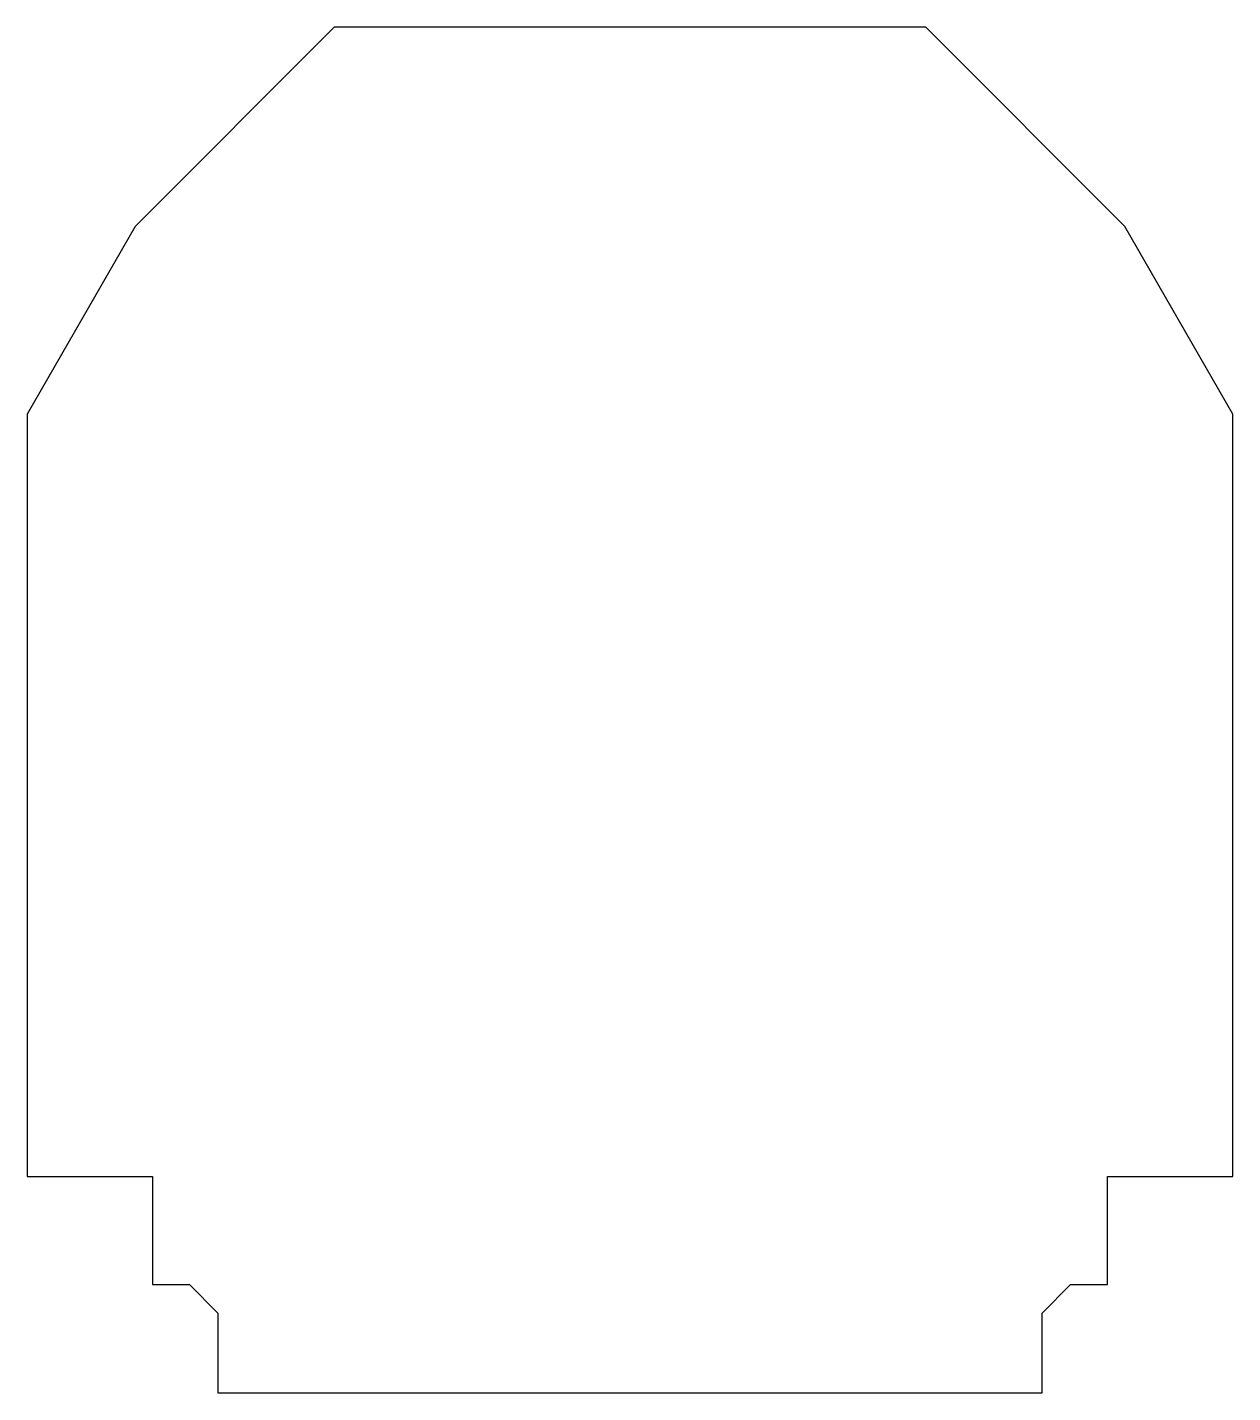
# Model space of a CAD drawing. Header units: metres. Extents: x -2.12 to 2.12, y 0 to 4.8.
import ezdxf

# ---------------------------------------------------------------- set-up
doc = ezdxf.new("R2010")
doc.units = ezdxf.units.M
doc.layers.add('3D_FrittProfil_XS_Steel01', color=252, linetype='Continuous')

msp = doc.modelspace()

# ---------------------------------------------------------------- linework, layer by layer
at = {"layer": '3D_FrittProfil_XS_Steel01'}
msp.add_line((-2.12, 0.76), (-2.12, 0.76), dxfattribs=at)
msp.add_lwpolyline([(0, 0), (1.45, 0), (1.45, 0.28), (1.55, 0.38), (1.68, 0.38), (1.68, 0.76), (2.12, 0.76), (2.12, 0.76), (2.12, 3.44), (1.74, 4.1), (1.04, 4.8), (0, 4.8), (-1.04, 4.8), (-1.74, 4.1), (-2.12, 3.44), (-2.12, 0.76), (-1.68, 0.76), (-1.68, 0.38), (-1.55, 0.38), (-1.45, 0.28), (-1.45, 0), (0, 0)], close=True, dxfattribs=at)

doc.saveas('drawing.dxf')
